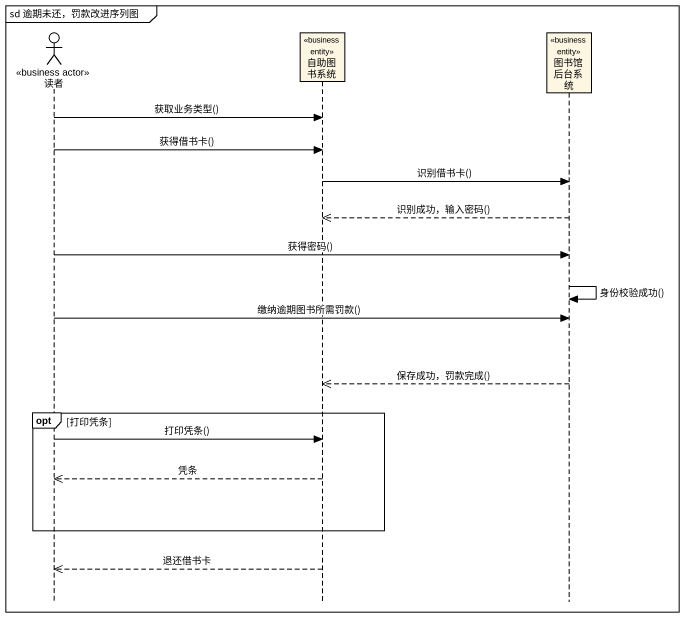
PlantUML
@startuml
mainframe sd 逾期未还，罚款改进序列图
hide footbox
actor 读者 <<business actor>>
participant 自助图书系统 <<business entity>>
participant 图书馆后台系统 <<business entity>>

读者 -> 自助图书系统 : 获取业务类型()
读者 -> 自助图书系统 : 获得借书卡()
自助图书系统 -> 图书馆后台系统 : 识别借书卡()
图书馆后台系统 -->> 自助图书系统 : 识别成功，输入密码()
读者 -> 图书馆后台系统 : 获得密码()
图书馆后台系统 -> 图书馆后台系统 : 身份校验成功()
读者 -> 图书馆后台系统 : 缴纳逾期图书所需罚款()
图书馆后台系统 -->> 自助图书系统 : 保存成功，罚款完成()
opt 打印凭条
  读者 -> 自助图书系统 : 打印凭条()
  自助图书系统 -->> 读者 : 凭条
end
自助图书系统 -->> 读者 : 退还借书卡
@enduml
